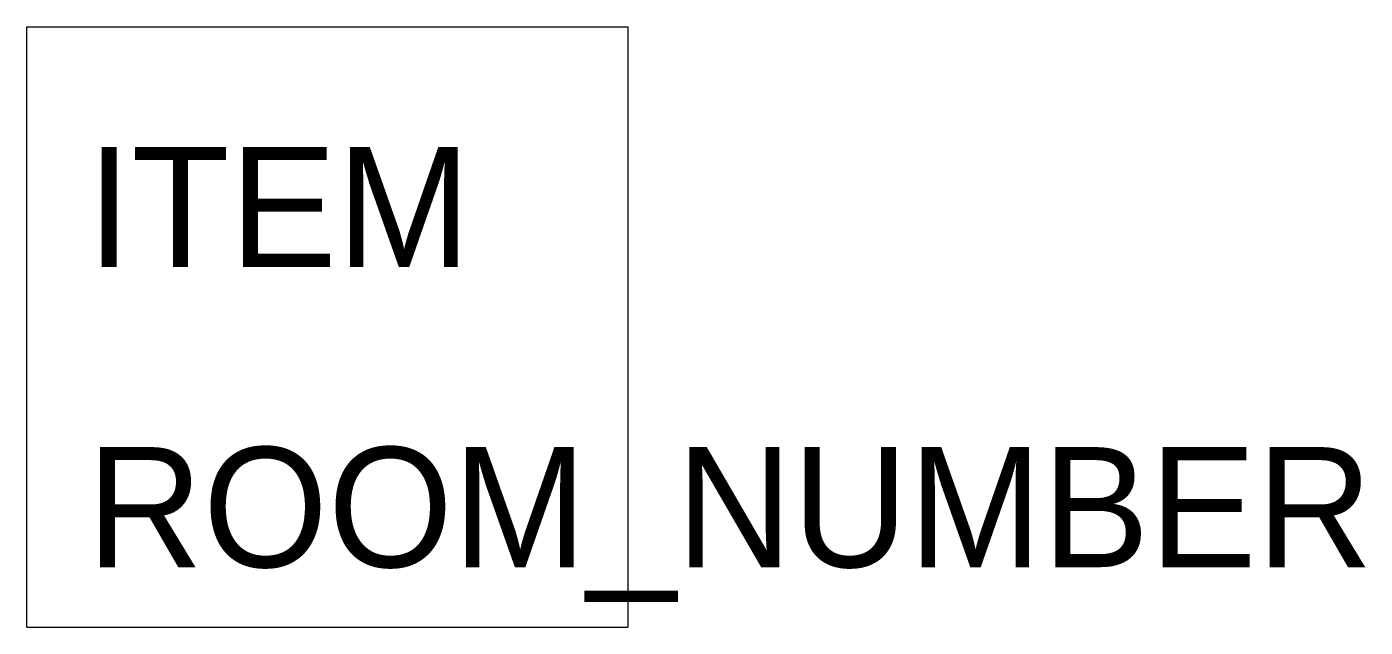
# Model space of a CAD drawing. Extents: x 0 to 0.0566, y 0 to 0.0254.
import ezdxf

# ---------------------------------------------------------------- set-up
doc = ezdxf.new("R2010")
doc.units = 0
doc.header["$LTSCALE"] = 48
doc.layers.get('0').update_dxf_attribs({"linetype": 'CONTINUOUS'})

msp = doc.modelspace()

# ---------------------------------------------------------------- linework, layer by layer
at = {"color": 0, "linetype": 'BYBLOCK'}
for p, q in [((0, 0.0254), (0.0254, 0.0254)), ((0, 0), (0, 0.0254)), ((0.0254, 0.0254), (0.0254, 0)), ((0, 0), (0.0254, 0))]:
    msp.add_line(p, q, dxfattribs=at)

# ---------------------------------------------------------------- texts
for tag, p, s, flags in [('ITEM', (0.00254, 0.01524), 'RECTANGULAR TABLE', 3), ('ROOM_NUMBER', (0.00254, 0.00254), '', 1)]:
    msp.add_attdef(tag, p, s, height=0.00508, dxfattribs=dict(at, flags=flags))

doc.saveas('drawing.dxf')
